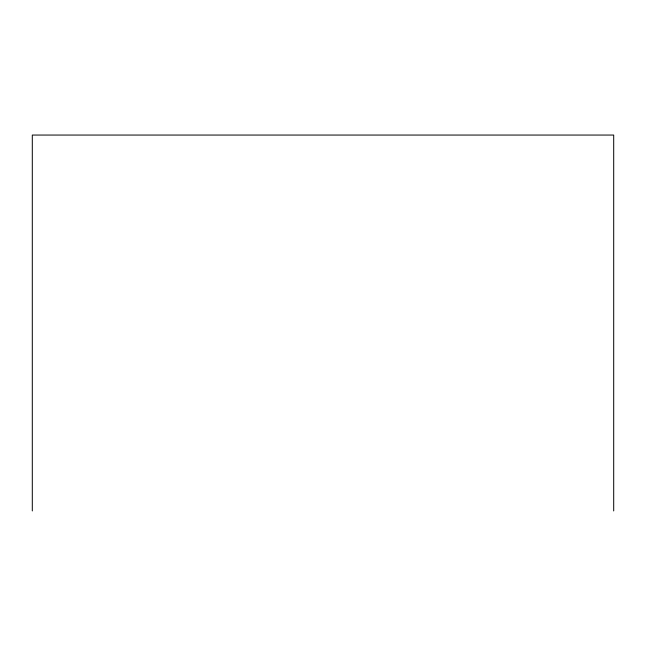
<?xml version="1.0" encoding="UTF-8"?>
<svg xmlns="http://www.w3.org/2000/svg" width="646" height="646" viewBox="0 0 646 646"><rect width="100%" height="100%" fill="white"/><g stroke="black" fill="none" stroke-linecap="round" stroke-linejoin="round"><path stroke-width="0.97" d="M613.7 510.946L613.7 135.054L32.3 135.054L32.3 510.946"/></g></svg>
